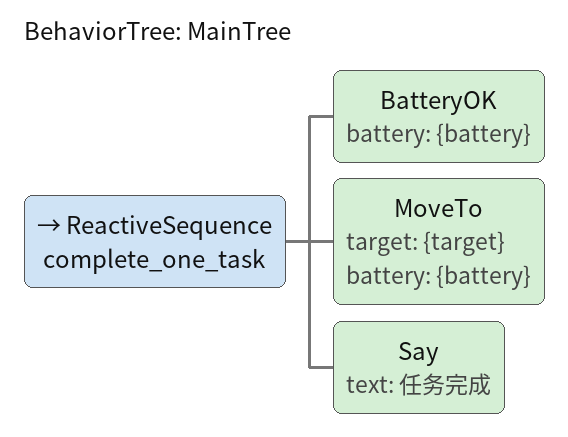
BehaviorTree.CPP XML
<?xml version="1.0" encoding="UTF-8"?>
<root main_tree_to_execute="MainTree">
  <BehaviorTree ID="MainTree">
    <ReactiveSequence name="complete_one_task">

    <BatteryOK battery="{battery}"/>

    <MoveTo target="{target}" battery="{battery}"/>

    <Say text="任务完成"/>

    </ReactiveSequence>
  </BehaviorTree>
</root>
